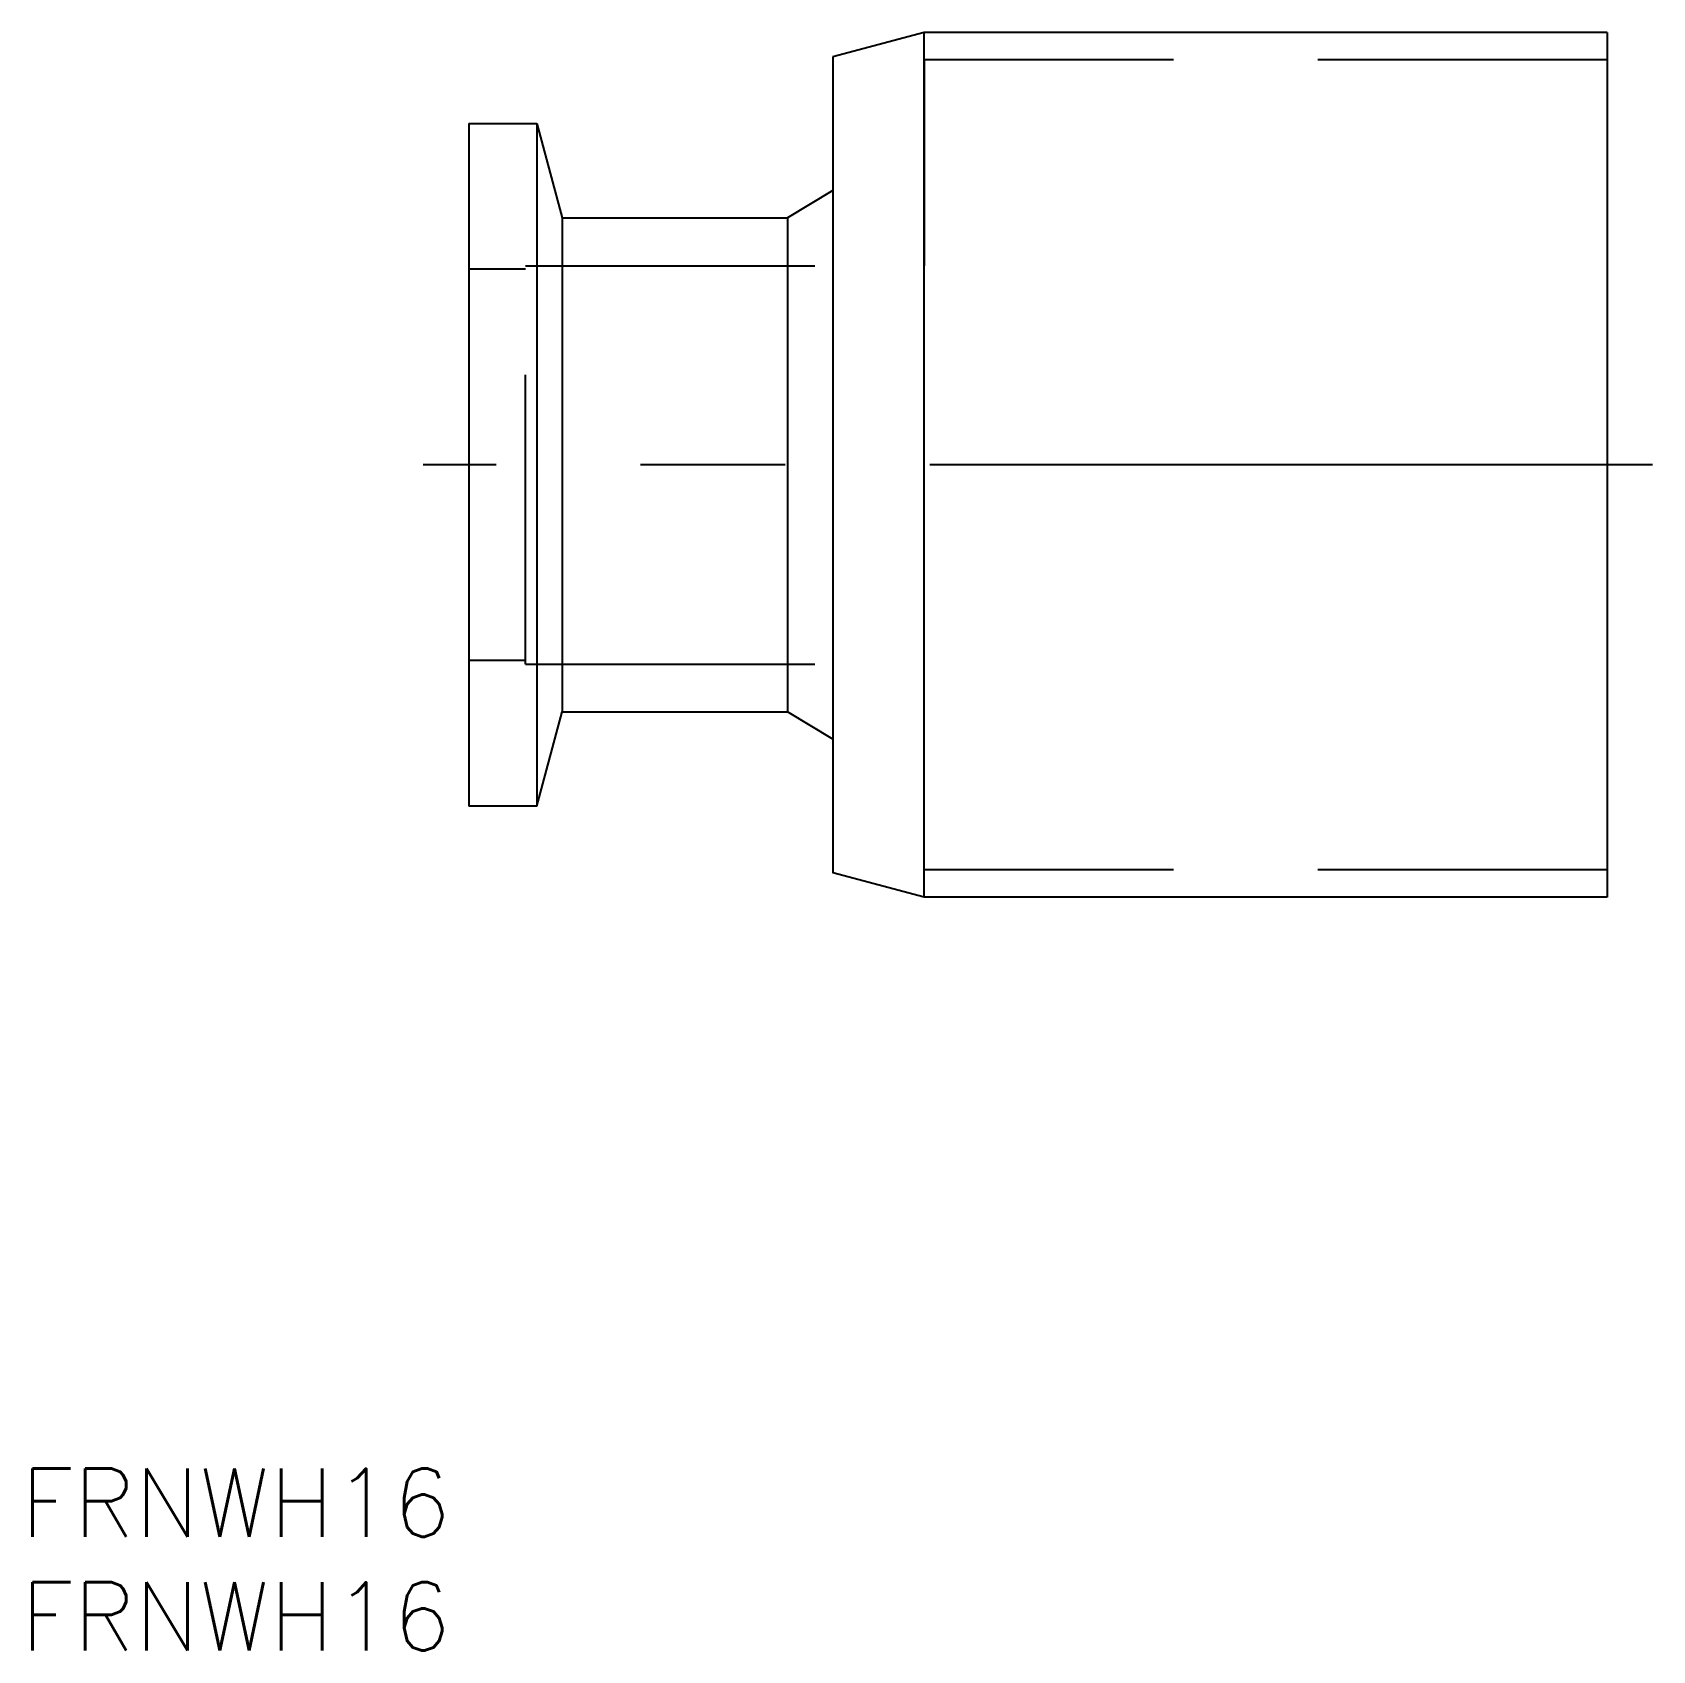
# Model space of a CAD drawing. Extents: x -19.2 to 52, y -52.1 to 19.
import ezdxf

# ---------------------------------------------------------------- set-up
doc = ezdxf.new("R2010")
doc.units = 0
doc.linetypes.add('CENTER', pattern=[50.8, 31.75, -6.35, 6.35, -6.35])
doc.linetypes.add('DASHED', pattern=[19.05, 12.7, -6.35])
doc.layers.get('0').update_dxf_attribs({"linetype": 'CONTINUOUS'})
doc.layers.add('CENTER', color=1, linetype='CENTER')
doc.styles.get("Standard").update_dxf_attribs({"font": 'txt.shx', "height": 3, "bigfont": 'bigfont.shx'})

# ---------------------------------------------------------------- blocks, each defined once
blk = doc.blocks.new('*U10')
at = {"color": 7, "linetype": 'CONTINUOUS'}
blk.add_text('FRNWH16', height=3, dxfattribs=at).set_placement((-19.677, -47.097))
blk = doc.blocks.new('*U11')
at = {"color": 7, "linetype": 'CONTINUOUS'}
blk.add_text('FRNWH16', height=3, dxfattribs=at).set_placement((-19.677, -52.097))

msp = doc.modelspace()

# ---------------------------------------------------------------- linework, layer by layer
at = {"color": 7, "linetype": 'CONTINUOUS'}
for p, q in [((20, 19), (16, 17.928)), ((50, 19), (20, 19)), ((20, -19), (20, 19)), ((50, 19), (50, -19)), ((16, 17.928), (16, -17.928)), ((0, 15), (0, -15)), ((0, 15), (3, 15)), ((3, 15), (3, -15)), ((3, 15), (4.112, 10.85)), ((16, 12.05), (14, 10.85)), ((4.112, 10.85), (14, 10.85)), ((4.112, 10.85), (4.112, -10.85)), ((14, 10.85), (14, -10.85)), ((3, -15), (4.112, -10.85)), ((4.112, -10.85), (14, -10.85)), ((16, -12.05), (14, -10.85)), ((3, -15), (0, -15)), ((20, -19), (16, -17.928)), ((50, -19), (20, -19))]:
    msp.add_line(p, q, dxfattribs=at)
at = {"color": 3, "linetype": 'DASHED'}
for p, q in [((20, 17.8), (20, 8.75)), ((50, 17.8), (20, 17.8)), ((2.5, 8.6), (0, 8.6)), ((2.5, 8.75), (20, 8.75)), ((2.5, -8.75), (2.5, 8.75)), ((2.5, 8.75), (10, 8.75)), ((2.5, -8.6), (0, -8.6)), ((2.5, -8.75), (20, -8.75)), ((2.5, -8.75), (10, -8.75)), ((20, -17.8), (20, -8.75)), ((50, -17.8), (20, -17.8))]:
    msp.add_line(p, q, dxfattribs=at)
at = {"layer": 'CENTER', "color": 1, "linetype": 'CENTER'}
msp.add_line((52, 0), (-2, 0), dxfattribs=at)

# ---------------------------------------------------------------- block references
at = {"color": 7, "linetype": 'CONTINUOUS'}
for name in ['*U10', '*U11']:
    msp.add_blockref(name, (0, 0), dxfattribs=at)

doc.saveas('drawing.dxf')
